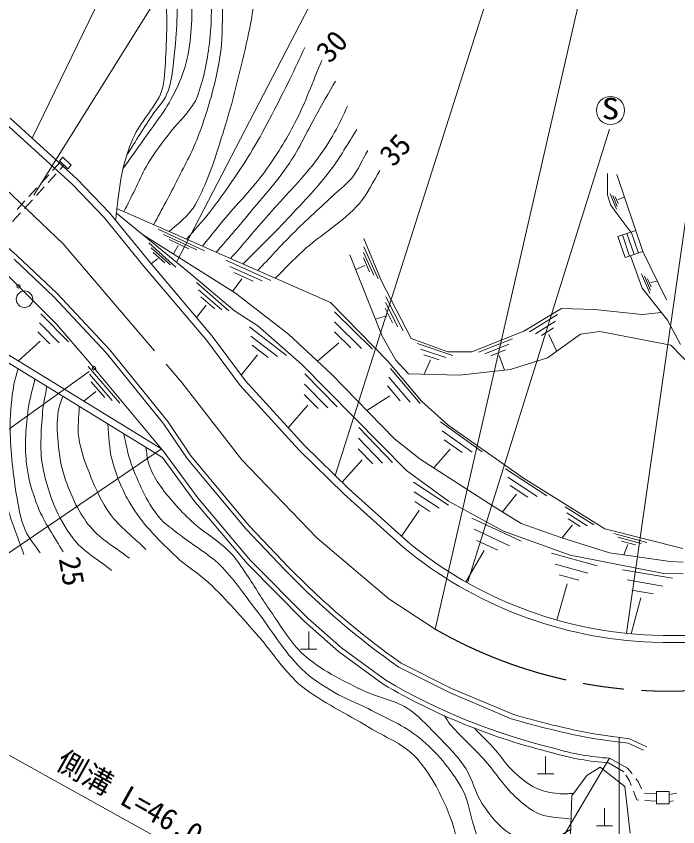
# Model space of a CAD drawing. Units: millimetres, scale not verified. Extents: x 40000 to 680000, y 20000 to 380000.
# Drawn here: x 179172 to 235562, y 242792 to 311886 of the extents above; entities that cross this region are included whole.
import ezdxf
from ezdxf.enums import TextEntityAlignment as Align

# ---------------------------------------------------------------- set-up
doc = ezdxf.new("R2010")
doc.units = ezdxf.units.MM
doc.header["$LTSCALE"] = 1000
doc.linetypes.add('CHAIN', pattern=[18.5, 12, -1.5, 3.5, -1.5])
doc.layers.add('M-BMK', color=2, linetype='CHAIN', lineweight=13)
doc.layers.add('M-WORK', color=1, linetype='Continuous', lineweight=13)
doc.styles.add('ＭＳ ゴシック', font='')
doc.styles.get('ＭＳ ゴシック').set_extended_font_data('MS Gothic')

msp = doc.modelspace()

# ---------------------------------------------------------------- linework, layer by layer
at = {"layer": 'M-BMK'}
for p, q in [((176976, 298385), (183170, 292474)), ((183170, 292474), (193280, 280651)), ((193280, 280651), (198398, 274070)), ((198398, 274070), (204785, 267435)), ((204785, 267435), (210926, 262212)), ((210926, 262212), (214890, 259634))]:
    msp.add_line(p, q, dxfattribs=at)
msp.add_arc((234761, 294349), 40000, 240.21386, 283.08807, dxfattribs=at)
at = {"layer": 'M-WORK'}
for p, q in [((180669, 296641), (209888, 343382)), ((180540, 301484), (199215, 340097)), ((214890, 259634), (229698, 324316)), ((192822, 290930), (206718, 317670)), ((206366, 272724), (219267, 313277)), ((178269, 302733), (183953, 297579)), ((178668, 303181), (184372, 298009)), ((217626, 263590), (229736, 302246)), ((231195, 259284), (237328, 302246)), ((183143, 299865), (182851, 299554)), ((183867, 299187), (183143, 299865)), ((182952, 299459), (182277, 298721)), ((182851, 299554), (183576, 298875)), ((182917, 298828), (183244, 299186)), ((183867, 299187), (183576, 298875)), ((181940, 298352), (181265, 297614)), ((181905, 297721), (182579, 298459)), ((184372, 298009), (187126, 295121)), ((229576, 296656), (229585, 298480)), ((232588, 291820), (230360, 298400)), ((180928, 297245), (180253, 296508)), ((180892, 296614), (181567, 297352)), ((183953, 297579), (186676, 294724)), ((229825, 295796), (229576, 296656)), ((230344, 295430), (229792, 296734)), ((230407, 295676), (230012, 296608)), ((230469, 295922), (230232, 296481)), ((230445, 296242), (231010, 296481)), ((179915, 296139), (179240, 295401)), ((179880, 295507), (180555, 296245)), ((230362, 295055), (229825, 295796)), ((174575, 295554), (179267, 291459)), ((178867, 294400), (179542, 295138)), ((187126, 295121), (190436, 291049)), ((187711, 295106), (193808, 290125)), ((187754, 295491), (205962, 287477)), ((231549, 293477), (230362, 295055)), ((186676, 294724), (189975, 290666)), ((191265, 293734), (195230, 291897)), ((197852, 288271), (189935, 293289)), ((191731, 293292), (194562, 291980)), ((231978, 293622), (230463, 293109)), ((231073, 291306), (230463, 293109)), ((231452, 291435), (230841, 293237)), ((231831, 291563), (231220, 293365)), ((232209, 291691), (231599, 293494)), ((190486, 292558), (192789, 290508)), ((192196, 292850), (193895, 292062)), ((192978, 292336), (192572, 291618)), ((210294, 289310), (208795, 292947)), ((190670, 292151), (192315, 290687)), ((190854, 291744), (191841, 290866)), ((208779, 291755), (209660, 289804)), ((208798, 292233), (210032, 289502)), ((232588, 291820), (231073, 291306)), ((234608, 287717), (232588, 291820)), ((176702, 291538), (182606, 285629)), ((178997, 291164), (182370, 287957)), ((179267, 291459), (182654, 288239)), ((190436, 291049), (195879, 284626)), ((191251, 291229), (190671, 290773)), ((197044, 291079), (200872, 289355)), ((210351, 284608), (207617, 291542)), ((208760, 291277), (209289, 290107)), ((232524, 288710), (231543, 291466)), ((189975, 290666), (195409, 284253)), ((197387, 290564), (200122, 289334)), ((208894, 290633), (208113, 290282)), ((193808, 290125), (197764, 286772)), ((198415, 289502), (197601, 288430)), ((197731, 290050), (199371, 289312)), ((233184, 288283), (232471, 289921)), ((233232, 288547), (232723, 289718)), ((233280, 288812), (232975, 289514)), ((194526, 289179), (197286, 286779)), ((212848, 284424), (210294, 289310)), ((233227, 289183), (233826, 289305)), ((182654, 288239), (187159, 283436)), ((194717, 288569), (196688, 286855)), ((202371, 284793), (197852, 288271)), ((234675, 285975), (232524, 288710)), ((182370, 287957), (186857, 283173)), ((194907, 287959), (196090, 286931)), ((205962, 287477), (210879, 282447)), ((210645, 287491), (211707, 285408)), ((210681, 287973), (212168, 285058)), ((195363, 287267), (194547, 286199)), ((197764, 286772), (199763, 285481)), ((210610, 287008), (211247, 285759)), ((225661, 286978), (222441, 285035)), ((228466, 286881), (225661, 286978)), ((232533, 286464), (228466, 286881)), ((181279, 286519), (183623, 284126)), ((206291, 286685), (209527, 283493)), ((210763, 286340), (209772, 286076)), ((222929, 284972), (225319, 286458)), ((234169, 286619), (232533, 286464)), ((174108, 285731), (191543, 275021)), ((181152, 285754), (182827, 284044)), ((182606, 285629), (185243, 282564)), ((199056, 285395), (202224, 282956)), ((199763, 285481), (203490, 282212)), ((206294, 285839), (208605, 283559)), ((223437, 284824), (225145, 285886)), ((235793, 283893), (234675, 285975)), ((173830, 285198), (191634, 274261)), ((181025, 284988), (182030, 283962)), ((206035, 281379), (202371, 284793)), ((206297, 284993), (207683, 283625)), ((222441, 285035), (218012, 283272)), ((223946, 284677), (224971, 285314)), ((227259, 284795), (224469, 282754)), ((224570, 284756), (225239, 283317)), ((228925, 285003), (227259, 284795)), ((234964, 283837), (228925, 285003)), ((181220, 284192), (179372, 282497)), ((195409, 284253), (198262, 280421)), ((195879, 284626), (198726, 280803)), ((199166, 284615), (201429, 282873)), ((206684, 284049), (204845, 282488)), ((211517, 282581), (210351, 284608)), ((215972, 283285), (212848, 284424)), ((213344, 283976), (216376, 282975)), ((218587, 283251), (221470, 284398)), ((187159, 283436), (192087, 277341)), ((199276, 283835), (200634, 282790)), ((213634, 283499), (215799, 282784)), ((218012, 283272), (215972, 283285)), ((219114, 283098), (221173, 283917)), ((219640, 282944), (220876, 283436)), ((236838, 281921), (234964, 283837)), ((186857, 283173), (191765, 277103)), ((199727, 283025), (198358, 281298)), ((213923, 283021), (215222, 282593)), ((220334, 282978), (220792, 281709)), ((224469, 282754), (221276, 281762)), ((185243, 282564), (191789, 274725)), ((185291, 282036), (188006, 278894)), ((203490, 282212), (212444, 273175)), ((210879, 282447), (213711, 279073)), ((212600, 281415), (211517, 282581)), ((214477, 282584), (213957, 281376)), ((185388, 281601), (157619, 261672)), ((185423, 281379), (187362, 279134)), ((203762, 281401), (206541, 278593)), ((211408, 275860), (206035, 281379)), ((211079, 281844), (213606, 278877)), ((216959, 281290), (212600, 281415)), ((221276, 281762), (216959, 281290)), ((185556, 280721), (186719, 279374)), ((198726, 280803), (203733, 275299)), ((203741, 280521), (205726, 278515)), ((210946, 281109), (212750, 278990)), ((185967, 279909), (184944, 279074)), ((198262, 280421), (203301, 274882)), ((210812, 280374), (211895, 279103)), ((203720, 279640), (204911, 278437)), ((211024, 279531), (209046, 278286)), ((204037, 278719), (202366, 276802)), ((213711, 279073), (216002, 277033)), ((191765, 277103), (193745, 274185)), ((192087, 277341), (194065, 274426)), ((215323, 277310), (218889, 274754)), ((208364, 276824), (211240, 273841)), ((215483, 276548), (218030, 274722)), ((216002, 277033), (222401, 272500)), ((208347, 275921), (210401, 273791)), ((213615, 274132), (211408, 275860)), ((215642, 275785), (217171, 274690)), ((191543, 275021), (163758, 256055)), ((203733, 275299), (207522, 271593)), ((208330, 275018), (209562, 273740)), ((191789, 274725), (194625, 270848)), ((194065, 274426), (199062, 268429)), ((203301, 274882), (207112, 271155)), ((216173, 274973), (214774, 273383)), ((191634, 274261), (194310, 270600)), ((193745, 274185), (198764, 268163)), ((208661, 274061), (206949, 272154)), ((219818, 270125), (213615, 274132)), ((212444, 273175), (216026, 270551)), ((220867, 273313), (224395, 270991)), ((221068, 272604), (223588, 270946)), ((222401, 272500), (229335, 268190)), ((207522, 271593), (212543, 267091)), ((213049, 272182), (216022, 270210)), ((221269, 271896), (222780, 270900)), ((194625, 270848), (199143, 265500)), ((207112, 271155), (212151, 266637)), ((213097, 271354), (215221, 269945)), ((221822, 271146), (220609, 269638)), ((194310, 270600), (198848, 265230)), ((213146, 270526), (214420, 269681)), ((216026, 270551), (220711, 267990)), ((213532, 269739), (212026, 267554)), ((222224, 268644), (219818, 270125)), ((225975, 270053), (228394, 268518)), ((226096, 269552), (227825, 268456)), ((218008, 269103), (222225, 267140)), ((226218, 269051), (227255, 268393)), ((198764, 268163), (202106, 264654)), ((199062, 268429), (202394, 264931)), ((218215, 268155), (221227, 266753)), ((225583, 267441), (222224, 268644)), ((226587, 268534), (225692, 267408)), ((229335, 268190), (236004, 266509)), ((220711, 267990), (226375, 265950)), ((229730, 266155), (225583, 267441)), ((230123, 267802), (232922, 267035)), ((230438, 267477), (232437, 266928)), ((218422, 267207), (220230, 266366)), ((230753, 267151), (231952, 266822)), ((231296, 266843), (230957, 265979)), ((219063, 266341), (217482, 263672)), ((224788, 266109), (228680, 265045)), ((234903, 265414), (229730, 266155)), ((199143, 265500), (204022, 260580)), ((226375, 265950), (234371, 264388)), ((236007, 265362), (234903, 265414)), ((198848, 265230), (203748, 260288)), ((225122, 265183), (227901, 264423)), ((230843, 264703), (235099, 263974)), ((225455, 264257), (227123, 263801)), ((234371, 264388), (236016, 264346)), ((226140, 263512), (225249, 260415)), ((231245, 263835), (234285, 263314)), ((231648, 262967), (233472, 262654)), ((232423, 262301), (231601, 259246)), ((204022, 260580), (206899, 258057)), ((203748, 260288), (206648, 257745)), ((204103, 257923), (204103, 259426)), ((203409, 257923), (204797, 257923)), ((206648, 257745), (210452, 254950)), ((206899, 258057), (210672, 255285)), ((164586, 256620), (217216, 227455)), ((211788, 256396), (216115, 254226)), ((211993, 256741), (216283, 254589)), ((216283, 254589), (221489, 252382)), ((216115, 254226), (221354, 252004)), ((228337, 250314), (229738, 250130)), ((228401, 250709), (229792, 250526)), ((229738, 250130), (231327, 249907)), ((229792, 250526), (231440, 250295)), ((230555, 250419), (230555, 216790)), ((231440, 250295), (232936, 249620)), ((231327, 249907), (232651, 249310)), ((224292, 247295), (224292, 248798)), ((229748, 248634), (216822, 226790)), ((230973, 247479), (229659, 248239)), ((229748, 248634), (231263, 247795)), ((227809, 247176), (228935, 247864)), ((228935, 247864), (231061, 246238)), ((231604, 247391), (231263, 247795)), ((231684, 247286), (231604, 247391)), ((223598, 247295), (224987, 247295)), ((227809, 247176), (226518, 245426)), ((231434, 246715), (231145, 247194)), ((231593, 246304), (231434, 246715)), ((232172, 246639), (231985, 246886)), ((231061, 246238), (231499, 242235)), ((232469, 246016), (232172, 246639)), ((226089, 232322), (226518, 245426)), ((232067, 245078), (231774, 245837)), ((233736, 245636), (232736, 245647)), ((233749, 245793), (233749, 244761)), ((233749, 245793), (234818, 245793)), ((234818, 245793), (234818, 244761)), ((235444, 245651), (234818, 245543)), ((232252, 245065), (232067, 245078)), ((233749, 244965), (232751, 245032)), ((233749, 244761), (234818, 244761)), ((235187, 244998), (234818, 244934)), ((229316, 242876), (229316, 244379)), ((228622, 242876), (230010, 242876))]:
    msp.add_line(p, q, dxfattribs=at)
for centre, radius in [((229826, 303851), 1200), ((179370, 288867), 150), ((179877, 287763), 700), ((185800, 281897), 150)]:
    msp.add_circle(centre, radius, dxfattribs=at)
for centre, radius, start, end in [((234673, 293780), 34670, 230.33522, 267.91491), ((234673, 293780), 35270, 230.31627, 267.91019), ((250153, 311186), 66887, 224.08187, 234.99906), ((250153, 311186), 66487, 224.0833, 234.9739), ((235154, 296917), 37824, 267.35982, 289.51268), ((235154, 296917), 38424, 267.36415, 289.54105), ((237424, 300799), 52794, 239.55454, 256.38324), ((237424, 300799), 53194, 239.53244, 256.37196), ((242454, 323892), 74521, 253.66011, 259.13014), ((242454, 323892), 74921, 253.64235, 259.1392), ((231165, 270154), 21566, 253.37683, 266.23469), ((231165, 270154), 21966, 253.40429, 266.0696)]:
    msp.add_arc(centre, radius, start, end, dxfattribs=at)
for points, knots in [([(188268, 298887), (188772, 299595), (189285, 300298), (189781, 301012), (190705, 302345), (191734, 303616), (192504, 305043), (192941, 305853), (193312, 306707), (193569, 307591), (193842, 308528), (193982, 309504), (194068, 310476), (194153, 311443), (194183, 312423), (194081, 313388), (193935, 314770), (193694, 316165), (193192, 317460), (192780, 318520), (192229, 319557), (191479, 320412), (190060, 322031), (188084, 323061), (186363, 324355), (185381, 325095), (184493, 325995), (183391, 326539), (182528, 326966), (181577, 327247), (180620, 327348), (179256, 327492), (177840, 327401), (176515, 327045), (174887, 326608), (173447, 325644), (171965, 324841), (169931, 323739), (168098, 322276), (166020, 321261), (164683, 320609), (163260, 320148), (161854, 319664), (160128, 319070), (158364, 318595), (156619, 318061)], [0, 0, 0, 0, 1, 1, 1, 2, 2, 2, 3, 3, 3, 4, 4, 4, 5, 5, 5, 6, 6, 6, 7, 7, 7, 8, 8, 8, 9, 9, 9, 10, 10, 10, 11, 11, 11, 12, 12, 12, 13, 13, 13, 14, 14, 14, 15, 15, 15, 15]), ([(188599, 300061), (189349, 301227), (190077, 302407), (190848, 303559), (191219, 304114), (191733, 304588), (191994, 305203), (192423, 306215), (192509, 307346), (192627, 308439), (192849, 310496), (193024, 312592), (192762, 314644), (192611, 315822), (192305, 317001), (191791, 318072), (191404, 318878), (190838, 319596), (190234, 320256), (189001, 321602), (187556, 322755), (186068, 323815), (185158, 324463), (184233, 325148), (183177, 325513), (182225, 325842), (181188, 325993), (180184, 325918), (178531, 325794), (176957, 325122), (175411, 324522), (174026, 323985), (172650, 323377), (171407, 322561), (170096, 321700), (168971, 320582), (167828, 319507), (166790, 318532), (165849, 317459), (164860, 316434)], [0, 0, 0, 0, 1, 1, 1, 2, 2, 2, 3, 3, 3, 4, 4, 4, 5, 5, 5, 6, 6, 6, 7, 7, 7, 8, 8, 8, 9, 9, 9, 10, 10, 10, 11, 11, 11, 12, 12, 12, 13, 13, 13, 13]), ([(163284, 312511), (163883, 312914), (164517, 313271), (165082, 313721), (166103, 314535), (167067, 315428), (167940, 316399), (168964, 317538), (169715, 318900), (170708, 320066), (171186, 320627), (171727, 321129), (172236, 321660), (172610, 322049), (172899, 322543), (173357, 322828), (174414, 323486), (175688, 323759), (176917, 323960), (177709, 324090), (178522, 324010), (179324, 324000), (180289, 323988), (181268, 324064), (182215, 323879), (183366, 323655), (184435, 323121), (185526, 322692), (185972, 322517), (186390, 322272), (186847, 322126), (186978, 322084), (187128, 322102), (187250, 322039), (187818, 321746), (188220, 321204), (188667, 320746), (188968, 320437), (189224, 320086), (189516, 319767), (190027, 319209), (190736, 318803), (191092, 318136), (191648, 317096), (191710, 315850), (191841, 314678), (192077, 312561), (192022, 310415), (191901, 308288), (191848, 307352), (191867, 306382), (191558, 305497), (191077, 304124), (189897, 303091), (189272, 301776), (188843, 300873), (188525, 299915), (188282, 298945), (188026, 297926), (187936, 296872), (187796, 295831), (187736, 295383), (187695, 294933), (187644, 294484)], [0, 0, 0, 0, 1, 1, 1, 2, 2, 2, 3, 3, 3, 4, 4, 4, 5, 5, 5, 6, 6, 6, 7, 7, 7, 8, 8, 8, 9, 9, 9, 10, 10, 10, 11, 11, 11, 12, 12, 12, 13, 13, 13, 14, 14, 14, 15, 15, 15, 16, 16, 16, 17, 17, 17, 18, 18, 18, 19, 19, 19, 20, 20, 20, 21, 21, 21, 21]), ([(188349, 295228), (188669, 295863), (188992, 296495), (189307, 297131), (189623, 297770), (189884, 298437), (190244, 299052), (190799, 299999), (191454, 300885), (192118, 301759), (192778, 302628), (193587, 303383), (194211, 304278), (194326, 304443), (194438, 304613), (194513, 304799), (195082, 306217), (195390, 307740), (195595, 309255), (195834, 311016), (195847, 312810), (195762, 314585), (195710, 315683), (195679, 316808), (195346, 317855), (194979, 319009), (194207, 319992), (193638, 321061)], [0, 0, 0, 0, 1, 1, 1, 2, 2, 2, 3, 3, 3, 4, 4, 4, 5, 5, 5, 6, 6, 6, 7, 7, 7, 8, 8, 8, 9, 9, 9, 9]), ([(190887, 294112), (191572, 295405), (192285, 296684), (192941, 297993), (193572, 299254), (194264, 300494), (194752, 301818), (195539, 303953), (196178, 306160), (196533, 308408), (196752, 309796), (196748, 311213), (196741, 312618), (196737, 313396), (196687, 314176), (196602, 314950), (196507, 315805), (196331, 316649), (196189, 317497), (196068, 318216), (196074, 318971), (195814, 319652), (195617, 320168), (195231, 320589), (194940, 321058)], [0, 0, 0, 0, 1, 1, 1, 2, 2, 2, 3, 3, 3, 4, 4, 4, 5, 5, 5, 6, 6, 6, 7, 7, 7, 8, 8, 8, 8]), ([(192214, 293528), (192831, 294112), (193549, 294606), (194064, 295282), (194570, 295945), (194910, 296725), (195244, 297489), (195906, 299001), (196375, 300592), (196868, 302167), (197248, 303378), (197592, 304600), (197896, 305832), (198496, 308271), (199133, 310713), (199464, 313203), (199542, 313791), (199529, 314388), (199561, 314980)], [0, 0, 0, 0, 1, 1, 1, 2, 2, 2, 3, 3, 3, 4, 4, 4, 5, 5, 5, 6, 6, 6, 6]), ([(193692, 292877), (194345, 293639), (195041, 294366), (195652, 295162), (196968, 296877), (198198, 298663), (199317, 300514), (200491, 302456), (201486, 304502), (202503, 306531), (202946, 307417), (203349, 308322), (203773, 309218)], [0, 0, 0, 0, 1, 1, 1, 2, 2, 2, 3, 3, 3, 4, 4, 4, 4]), ([(195044, 292282), (195625, 292999), (196198, 293723), (196787, 294433), (197972, 295863), (199297, 297180), (200389, 298681), (201335, 299982), (202187, 301357), (202929, 302783), (203823, 304499), (204456, 306337), (205220, 308114)], [0, 0, 0, 0, 1, 1, 1, 2, 2, 2, 3, 3, 3, 4, 4, 4, 4]), ([(196216, 291766), (197048, 292738), (197896, 293695), (198712, 294681), (199987, 296221), (201344, 297706), (202460, 299366), (203302, 300619), (203929, 302004), (204667, 303322), (205235, 304336), (205805, 305349), (206374, 306362)], [0, 0, 0, 0, 1, 1, 1, 2, 2, 2, 3, 3, 3, 4, 4, 4, 4]), ([(197448, 291224), (198522, 292466), (199590, 293714), (200669, 294951), (201988, 296464), (203427, 297876), (204646, 299470), (205258, 300270), (205810, 301117), (206312, 301989), (206725, 302708), (207048, 303475), (207415, 304217)], [0, 0, 0, 0, 1, 1, 1, 2, 2, 2, 3, 3, 3, 4, 4, 4, 4]), ([(198495, 290763), (199847, 292134), (201239, 293467), (202551, 294876), (203722, 296134), (204917, 297379), (205955, 298749), (206787, 299847), (207455, 301060), (208204, 302216)], [0, 0, 0, 0, 1, 1, 1, 2, 2, 2, 3, 3, 3, 3]), ([(199760, 290206), (200746, 291246), (201703, 292313), (202717, 293325), (203893, 294496), (205133, 295601), (206340, 296739), (206819, 297191), (207369, 297577), (207777, 298093), (208338, 298803), (208680, 299662), (209131, 300446)], [0, 0, 0, 0, 1, 1, 1, 2, 2, 2, 3, 3, 3, 4, 4, 4, 4]), ([(201253, 289550), (202033, 290322), (202781, 291127), (203592, 291867), (205145, 293285), (207045, 294338), (208423, 295927), (209146, 296761), (209589, 297801), (210172, 298738)], [0, 0, 0, 0, 1, 1, 1, 2, 2, 2, 3, 3, 3, 3]), ([(179815, 266012), (179378, 267263), (178868, 268491), (178502, 269765), (178112, 271121), (177747, 272494), (177564, 273893), (177383, 275269), (177315, 276668), (177407, 278052), (177508, 279562), (177923, 281034), (178180, 282526)], [0, 0, 0, 0, 1, 1, 1, 2, 2, 2, 3, 3, 3, 4, 4, 4, 4]), ([(181223, 266138), (180792, 266791), (180243, 267380), (179930, 268097), (179507, 269068), (179352, 270138), (179180, 271183), (178859, 273124), (178655, 275095), (178658, 277062), (178660, 278199), (178771, 279340), (178971, 280460), (179053, 280921), (179213, 281364), (179334, 281817)], [0, 0, 0, 0, 1, 1, 1, 2, 2, 2, 3, 3, 3, 4, 4, 4, 5, 5, 5, 5]), ([(180773, 280933), (180582, 280101), (180312, 279284), (180201, 278438), (180002, 276928), (179868, 275386), (180034, 273872), (180178, 272559), (180543, 271262), (181035, 270036), (181577, 268685), (182453, 267493), (183161, 266221)], [0, 0, 0, 0, 1, 1, 1, 2, 2, 2, 3, 3, 3, 4, 4, 4, 4]), ([(187305, 264631), (186190, 265569), (184829, 266276), (183959, 267446), (182719, 269113), (181921, 271136), (181488, 273169), (181139, 274810), (181297, 276530), (181426, 278203), (181481, 278915), (181662, 279611), (181780, 280314)], [0, 0, 0, 0, 1, 1, 1, 2, 2, 2, 3, 3, 3, 4, 4, 4, 4]), ([(188822, 265679), (187712, 266570), (186398, 267255), (185491, 268353), (184533, 269512), (183884, 270923), (183380, 272340), (183012, 273376), (182844, 274482), (182739, 275576), (182656, 276451), (182617, 277343), (182751, 278211), (182819, 278647), (183014, 279054), (183146, 279475)], [0, 0, 0, 0, 1, 1, 1, 2, 2, 2, 3, 3, 3, 4, 4, 4, 5, 5, 5, 5]), ([(190234, 266416), (189202, 267448), (187999, 268333), (187138, 269511), (186454, 270449), (185983, 271533), (185543, 272607), (185097, 273698), (184661, 274818), (184496, 275985), (184373, 276853), (184529, 277738), (184545, 278615)], [0, 0, 0, 0, 1, 1, 1, 2, 2, 2, 3, 3, 3, 4, 4, 4, 4]), ([(186975, 277123), (187096, 276104), (187072, 275058), (187338, 274068), (187718, 272650), (188288, 271262), (189075, 270023), (190085, 268433), (191463, 267096), (192828, 265798), (193680, 264987), (194718, 264389), (195580, 263588), (197092, 262182), (198446, 260612), (199801, 259054), (200705, 258014), (201483, 256868), (202407, 255846), (202749, 255469), (203090, 255083), (203492, 254769), (205259, 253385), (207335, 252446), (209246, 251267), (210533, 250472), (212022, 249929), (213092, 248859), (214301, 247650), (215096, 246064), (215813, 244512), (216347, 243354), (216630, 242094), (216964, 240864), (217114, 240313), (217063, 239691), (217345, 239196), (217765, 238459), (218382, 237700), (219190, 237445), (220345, 237079), (221607, 237698), (222786, 237976), (223990, 238261), (225137, 238748), (226312, 239134)], [0, 0, 0, 0, 1, 1, 1, 2, 2, 2, 3, 3, 3, 4, 4, 4, 5, 5, 5, 6, 6, 6, 7, 7, 7, 8, 8, 8, 9, 9, 9, 10, 10, 10, 11, 11, 11, 12, 12, 12, 13, 13, 13, 14, 14, 14, 15, 15, 15, 15]), ([(226345, 240129), (225919, 240078), (225487, 240062), (225067, 239978), (224351, 239834), (223688, 239445), (222961, 239373), (222281, 239305), (221555, 239293), (220918, 239540), (220165, 239831), (219478, 240369), (219000, 241020), (217917, 242495), (218023, 244589), (217103, 246169), (216187, 247742), (214978, 249175), (213579, 250339), (212275, 251424), (210661, 252073), (209160, 252862), (208224, 253353), (207212, 253699), (206303, 254238), (205318, 254822), (204334, 255444), (203510, 256239), (201955, 257739), (200886, 259671), (199549, 261368), (198560, 262621), (197693, 263989), (196547, 265099), (195534, 266080), (194268, 266760), (193169, 267643), (192527, 268158), (191804, 268603), (191293, 269248), (190249, 270566), (189573, 272158), (188979, 273730), (188668, 274552), (188551, 275434), (188337, 276286)], [0, 0, 0, 0, 1, 1, 1, 2, 2, 2, 3, 3, 3, 4, 4, 4, 5, 5, 5, 6, 6, 6, 7, 7, 7, 8, 8, 8, 9, 9, 9, 10, 10, 10, 11, 11, 11, 12, 12, 12, 13, 13, 13, 14, 14, 14, 15, 15, 15, 15]), ([(226425, 242564), (226041, 242345), (225682, 242075), (225273, 241908), (224768, 241701), (224235, 241482), (223689, 241491), (222843, 241504), (221975, 241768), (221257, 242214), (220273, 242824), (219540, 243797), (218894, 244757), (218276, 245673), (218093, 246834), (217490, 247759), (216775, 248857), (215824, 249786), (214905, 250720), (214143, 251494), (213407, 252326), (212487, 252902), (211292, 253649), (209827, 253854), (208567, 254486), (206861, 255342), (205093, 256184), (203675, 257460), (202527, 258493), (201757, 259882), (200867, 261144), (200143, 262169), (199527, 263268), (198810, 264299), (198379, 264919), (197983, 265572), (197462, 266119), (196405, 267231), (194998, 267962), (193904, 269038), (192908, 270018), (191951, 271061), (191194, 272235), (190877, 272726), (190618, 273261), (190443, 273819), (190311, 274240), (190298, 274690), (190226, 275125)], [0, 0, 0, 0, 1, 1, 1, 2, 2, 2, 3, 3, 3, 4, 4, 4, 5, 5, 5, 6, 6, 6, 7, 7, 7, 8, 8, 8, 9, 9, 9, 10, 10, 10, 11, 11, 11, 12, 12, 12, 13, 13, 13, 14, 14, 14, 15, 15, 15, 16, 16, 16, 16]), ([(226454, 243445), (225567, 243589), (224626, 243537), (223795, 243878), (223006, 244201), (222336, 244780), (221710, 245358), (220677, 246311), (219946, 247550), (219000, 248590), (218494, 249146), (217937, 249653), (217415, 250195), (216986, 250641), (216527, 251064), (216144, 251550), (215970, 251770), (215836, 252018), (215682, 252251)], [0, 0, 0, 0, 1, 1, 1, 2, 2, 2, 3, 3, 3, 4, 4, 4, 5, 5, 5, 6, 6, 6, 6]), ([(226667, 245628), (226237, 245626), (225804, 245570), (225376, 245621), (224738, 245698), (224085, 245809), (223504, 246085), (222705, 246464), (222019, 247066), (221380, 247678), (220864, 248172), (220495, 248801), (220021, 249334), (219450, 249975), (218829, 250570), (218233, 251187)], [0, 0, 0, 0, 1, 1, 1, 2, 2, 2, 3, 3, 3, 4, 4, 4, 5, 5, 5, 5])]:
    msp.add_open_spline(points, degree=3, knots=knots, dxfattribs=at)

# ---------------------------------------------------------------- texts
at = {"layer": 'M-WORK', "style": 'ＭＳ ゴシック'}
for s, rotation, p in [('30', 48.077, (206323, 307416)), ('35', 48.077, (211728, 298592)), ('25', 280.018, (182252, 265553))]:
    msp.add_text(s, height=1833, rotation=rotation, dxfattribs=at).set_placement(p, align=Align.BOTTOM_LEFT)
at = {"layer": 'M-WORK', "style": 'ＭＳ ゴシック', "width": 1.2}
msp.add_text('S', height=1833, dxfattribs=at).set_placement((229076, 302549), align=Align.BOTTOM_LEFT)
at = {"layer": 'M-WORK', "style": 'ＭＳ ゴシック'}
msp.add_text('側溝 L=46.0', height=1833, rotation=330.828, dxfattribs=at).set_placement((188149, 244016), align=Align.BOTTOM_CENTER)

doc.saveas('drawing.dxf')
